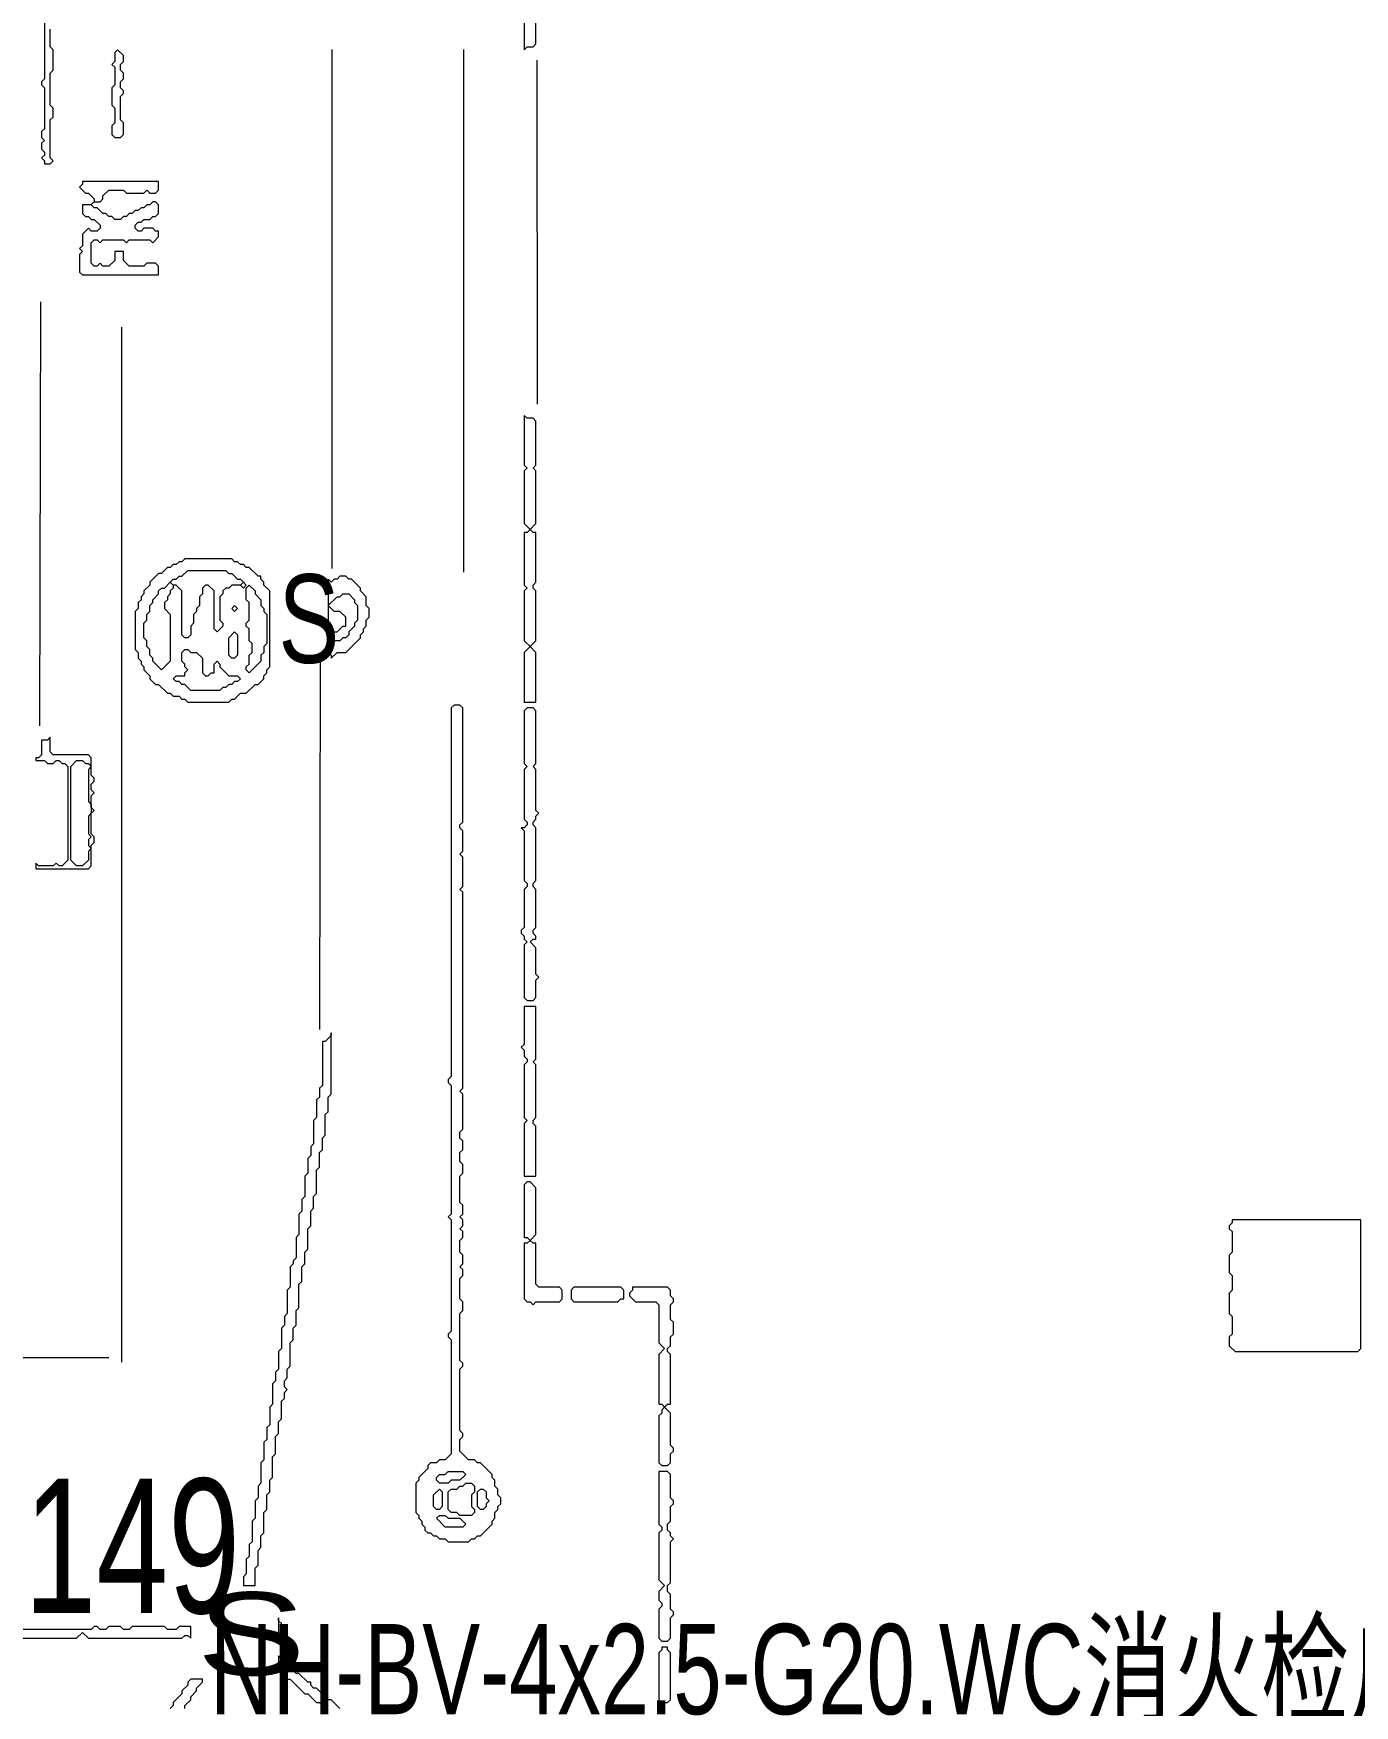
# Model space of a CAD drawing. Extents: x 25 to 4929, y 26 to 3478.
# Drawn here: x 1665 to 2117, y 1575 to 2147 of the extents above; entities that cross this region are included whole.
import ezdxf

# ---------------------------------------------------------------- set-up
doc = ezdxf.new("R2010")
doc.units = 0
for name, color, linetype, lineweight in [('OCR_TEXT', 6, 'Continuous', 0), ('TRACE_CURVE', 6, 'Continuous', 0), ('TRACE_STRAIGHT', 5, 'Continuous', 0), ('TRACE_TEXT_SYMBOL', 6, 'Continuous', 0)]:
    doc.layers.add(name, color=color, linetype=linetype, lineweight=lineweight)
doc.styles.add('wqy-unicode', font='wqy-unicode.lff')

msp = doc.modelspace()

# ---------------------------------------------------------------- linework, layer by layer
at = {"layer": 'TRACE_CURVE', "color": 6}
for points in [[(1809, 1917), (1808, 1916), (1808, 1790), (1807, 1789), (1807, 1788), (1808, 1787), (1808, 1743), (1807, 1742), (1808, 1741), (1808, 1703), (1807, 1702), (1807, 1701), (1808, 1700), (1808, 1661), (1806, 1659), (1804, 1659), (1803, 1658), (1801, 1658), (1800, 1657), (1800, 1656), (1797, 1653), (1797, 1652), (1796, 1651), (1796, 1641), (1797, 1640), (1797, 1639), (1798, 1638), (1798, 1637), (1799, 1636), (1799, 1635), (1800, 1634), (1801, 1634), (1802, 1633), (1803, 1633), (1804, 1632), (1806, 1632), (1807, 1631), (1814, 1631), (1815, 1632), (1816, 1632), (1817, 1633), (1818, 1633), (1822, 1637), (1822, 1638), (1823, 1639), (1823, 1641), (1824, 1642), (1824, 1643), (1825, 1644), (1825, 1646), (1824, 1647), (1824, 1649), (1823, 1650), (1823, 1652), (1822, 1653), (1822, 1654), (1818, 1658), (1817, 1658), (1816, 1659), (1814, 1659), (1811, 1662), (1811, 1666), (1812, 1667), (1812, 1668)], [(1812, 1668), (1811, 1669), (1811, 1690), (1812, 1691), (1812, 1692), (1811, 1693), (1811, 1709), (1812, 1710), (1812, 1713), (1811, 1714), (1811, 1721), (1812, 1722), (1812, 1724), (1811, 1725), (1812, 1726), (1812, 1729), (1811, 1730), (1811, 1734), (1812, 1735), (1812, 1737), (1811, 1738), (1812, 1739), (1812, 1741), (1811, 1742), (1812, 1743), (1812, 1746), (1811, 1747), (1811, 1756), (1812, 1757), (1812, 1760), (1811, 1761), (1811, 1764), (1812, 1765), (1812, 1768), (1811, 1769), (1811, 1771), (1812, 1772), (1812, 1784), (1811, 1785), (1812, 1786), (1812, 1853), (1811, 1854), (1812, 1855), (1812, 1865), (1811, 1866), (1812, 1867), (1812, 1874), (1811, 1875), (1811, 1876), (1812, 1877), (1812, 1916), (1811, 1917), (1809, 1917)], [(1767, 1805), (1767, 1804), (1765, 1802), (1764, 1802), (1764, 1787), (1763, 1786), (1763, 1783), (1762, 1782), (1762, 1776), (1761, 1775), (1761, 1767), (1760, 1766), (1760, 1763), (1759, 1762), (1759, 1757), (1758, 1756), (1758, 1749), (1757, 1748), (1757, 1744), (1756, 1743), (1756, 1736), (1755, 1735), (1755, 1728), (1754, 1727), (1754, 1726), (1753, 1725), (1753, 1718), (1752, 1717), (1752, 1709), (1751, 1708), (1751, 1705), (1750, 1704), (1750, 1697), (1749, 1696), (1749, 1690), (1748, 1689), (1748, 1686), (1747, 1685), (1747, 1678), (1746, 1677), (1746, 1671), (1745, 1670), (1745, 1666), (1744, 1665), (1744, 1659), (1743, 1658), (1743, 1651), (1742, 1650), (1742, 1646), (1741, 1645), (1741, 1639), (1740, 1638), (1740, 1631), (1739, 1630), (1739, 1626), (1738, 1625), (1738, 1620), (1737, 1619), (1737, 1616), (1741, 1616), (1741, 1622), (1742, 1623), (1742, 1628), (1743, 1629)], [(1743, 1629), (1743, 1633), (1744, 1634), (1744, 1641), (1745, 1642), (1745, 1647), (1746, 1648), (1746, 1652), (1747, 1653), (1747, 1660), (1748, 1661), (1748, 1667), (1749, 1668), (1749, 1672), (1750, 1673), (1750, 1679), (1751, 1680), (1751, 1682), (1752, 1683), (1751, 1684), (1751, 1686), (1752, 1687), (1752, 1690), (1753, 1691), (1753, 1699), (1754, 1700), (1754, 1704), (1755, 1705), (1755, 1710), (1756, 1711), (1756, 1719), (1757, 1720), (1757, 1725), (1758, 1726), (1758, 1730), (1759, 1731), (1759, 1738), (1760, 1739), (1760, 1744), (1761, 1745), (1761, 1749), (1762, 1750), (1762, 1758), (1763, 1759), (1763, 1764), (1764, 1765), (1764, 1769), (1765, 1770), (1765, 1777), (1766, 1778), (1766, 1783), (1767, 1784), (1767, 1805)], [(1749, 1592), (1749, 1587), (1752, 1584), (1753, 1584), (1758, 1579), (1759, 1579), (1762, 1576), (1763, 1576), (1764, 1575), (1764, 1574)], [(1770, 1574), (1767, 1577), (1766, 1577), (1762, 1581), (1761, 1581), (1760, 1582), (1760, 1583), (1759, 1583), (1756, 1586), (1755, 1586), (1749, 1592)], [(1717, 1574), (1717, 1575), (1719, 1577), (1719, 1578), (1721, 1580), (1721, 1581), (1723, 1583), (1723, 1584), (1719, 1584), (1718, 1583), (1718, 1582), (1716, 1580), (1716, 1579), (1713, 1576), (1713, 1575), (1712, 1574)]]:
    msp.add_lwpolyline(points, dxfattribs=at)
for points in [[(1806, 1654), (1807, 1655), (1812, 1655), (1813, 1654), (1811, 1652), (1808, 1652), (1807, 1651), (1804, 1651), (1803, 1652), (1803, 1653), (1804, 1654)], [(1804, 1649), (1805, 1648), (1805, 1643), (1804, 1642), (1803, 1642), (1802, 1643), (1802, 1647)], [(1812, 1650), (1813, 1651), (1815, 1651), (1816, 1650), (1816, 1648), (1815, 1647), (1815, 1643), (1816, 1642), (1816, 1641), (1815, 1640), (1811, 1640), (1810, 1641), (1808, 1641), (1807, 1642), (1807, 1648), (1808, 1649), (1810, 1649), (1811, 1650)], [(1817, 1648), (1818, 1649), (1819, 1649), (1820, 1648), (1820, 1646), (1821, 1645), (1820, 1644), (1820, 1643), (1819, 1642), (1818, 1642), (1817, 1643)], [(1803, 1639), (1804, 1640), (1806, 1640), (1807, 1639), (1811, 1639), (1813, 1637), (1812, 1636), (1806, 1636)]]:
    msp.add_lwpolyline(points, close=True, dxfattribs=at)
at = {"layer": 'TRACE_STRAIGHT', "color": 5}
for p, q in [((1767.37, 1963.62), (1767.39, 2141.13)), ((1812.37, 1962.38), (1812.38, 2141.13)), ((1837.3, 2137.38), (1837.39, 2019.87)), ((1667.43, 1909.87), (1667.75, 2054.87)), ((1695.44, 1692.38), (1695.48, 2046.13)), ((1763.13, 1806.12), (1763.39, 1932.38)), ((1584, 1694), (1691, 1694))]:
    msp.add_line(p, q, dxfattribs=at)
at = {"layer": 'TRACE_TEXT_SYMBOL', "color": 6}
for points in [[(1669, 2156), (1669, 2131), (1668, 2130), (1668, 2129), (1669, 2128), (1669, 2114), (1668, 2113), (1668, 2111), (1669, 2110), (1668, 2109), (1668, 2107), (1669, 2106), (1669, 2105), (1668, 2104), (1669, 2103), (1669, 2102), (1671, 2102), (1672, 2103), (1671, 2104), (1671, 2117), (1672, 2118), (1672, 2121), (1671, 2122), (1671, 2133), (1672, 2134), (1672, 2141), (1671, 2142), (1671, 2148)], [(1682, 2096), (1682, 2095), (1681, 2094), (1683, 2092), (1684, 2092), (1686, 2090), (1686, 2089), (1685, 2088), (1682, 2088), (1682, 2085), (1683, 2084), (1684, 2084), (1685, 2083), (1686, 2083), (1688, 2081), (1688, 2080), (1687, 2079), (1685, 2079), (1684, 2080), (1682, 2078), (1682, 2074), (1681, 2073), (1682, 2072), (1681, 2071), (1681, 2065), (1682, 2064), (1708, 2064), (1708, 2067), (1707, 2068), (1704, 2068), (1703, 2067), (1698, 2067), (1696, 2069), (1696, 2072), (1693, 2072), (1693, 2069), (1691, 2067), (1689, 2067), (1688, 2068), (1687, 2067), (1686, 2067), (1685, 2068), (1685, 2075), (1686, 2076), (1687, 2076), (1688, 2075), (1689, 2076), (1696, 2076), (1697, 2075), (1698, 2076), (1705, 2076), (1706, 2075), (1708, 2077), (1708, 2079), (1707, 2079), (1706, 2080), (1703, 2080), (1702, 2079), (1701, 2079), (1700, 2080), (1700, 2081), (1701, 2082), (1702, 2082), (1703, 2083)], [(1703, 2083), (1705, 2083), (1706, 2084), (1707, 2084), (1708, 2085), (1708, 2088), (1707, 2089), (1706, 2089), (1705, 2088), (1704, 2088), (1703, 2087), (1702, 2087), (1701, 2086), (1700, 2086), (1699, 2085), (1698, 2085), (1697, 2084), (1696, 2084), (1695, 2083), (1693, 2083), (1692, 2084), (1691, 2084), (1690, 2085), (1689, 2085), (1687, 2087), (1686, 2087), (1685, 2088), (1686, 2089), (1688, 2089), (1689, 2090), (1689, 2091), (1691, 2093), (1696, 2093), (1697, 2092), (1703, 2092), (1704, 2093), (1705, 2092), (1707, 2092), (1708, 2093), (1708, 2096), (1682, 2096)], [(1553, 1598), (1680, 1598), (1682, 1600), (1684, 1598), (1716, 1598), (1717, 1599), (1718, 1599), (1719, 1598), (1719, 1602), (1715, 1602), (1714, 1601), (1711, 1601), (1710, 1602), (1699, 1602), (1698, 1601), (1696, 1601), (1695, 1602), (1691, 1602), (1690, 1601), (1688, 1601), (1687, 1602), (1686, 1602), (1685, 1601), (1659, 1601)]]:
    msp.add_lwpolyline(points, dxfattribs=at)
for points in [[(1833, 2155), (1833, 2141), (1834, 2142), (1836, 2142), (1837, 2143), (1837, 2155)], [(1694, 2141), (1693, 2140), (1693, 2137), (1692, 2136), (1693, 2135), (1693, 2129), (1692, 2128), (1692, 2122), (1693, 2121), (1693, 2116), (1692, 2115), (1692, 2112), (1693, 2111), (1695, 2111), (1696, 2112), (1696, 2116), (1695, 2117), (1695, 2125), (1696, 2126), (1696, 2127), (1695, 2128), (1695, 2130), (1696, 2131), (1696, 2133), (1695, 2134), (1695, 2136), (1696, 2137), (1696, 2139)], [(1833, 2016), (1833, 1999), (1834, 1998), (1833, 1997), (1833, 1979), (1835, 1977), (1834, 1976), (1833, 1976), (1833, 1958), (1834, 1957), (1833, 1956), (1833, 1939), (1835, 1937), (1833, 1935), (1833, 1918), (1837, 1918), (1837, 1935), (1835, 1937), (1837, 1939), (1837, 1956), (1836, 1957), (1836, 1958), (1837, 1959), (1837, 1976), (1836, 1976), (1835, 1977), (1837, 1979), (1837, 1997), (1836, 1998), (1837, 1999), (1837, 2014), (1836, 2015), (1834, 2015)], [(1717, 1967), (1716, 1966), (1715, 1966), (1714, 1965), (1713, 1965), (1712, 1964), (1711, 1964), (1709, 1962), (1708, 1962), (1705, 1959), (1705, 1958), (1703, 1956), (1703, 1955), (1702, 1954), (1702, 1953), (1701, 1952), (1701, 1950), (1700, 1949), (1700, 1936), (1701, 1935), (1701, 1933), (1702, 1932), (1702, 1931), (1703, 1930), (1703, 1929), (1705, 1927), (1705, 1926), (1707, 1924), (1708, 1924), (1711, 1921), (1712, 1921), (1713, 1920), (1715, 1920), (1716, 1919), (1717, 1919), (1718, 1918), (1732, 1918), (1733, 1919), (1734, 1919), (1736, 1921), (1738, 1921), (1741, 1924), (1742, 1924), (1744, 1926), (1744, 1927), (1745, 1928), (1745, 1929), (1746, 1930), (1746, 1956), (1744, 1958), (1744, 1959), (1743, 1960), (1743, 1961), (1742, 1961), (1739, 1964), (1738, 1964), (1737, 1965), (1736, 1965), (1735, 1966), (1734, 1966), (1733, 1967)], [(1718, 1963), (1731, 1963), (1732, 1962), (1733, 1962), (1735, 1960), (1736, 1960), (1737, 1959), (1736, 1958), (1733, 1958), (1732, 1957), (1731, 1957), (1730, 1956), (1730, 1955), (1729, 1954), (1729, 1946), (1730, 1945), (1730, 1944), (1728, 1942), (1727, 1943), (1727, 1956), (1725, 1958), (1724, 1958), (1723, 1957), (1723, 1955), (1722, 1954), (1722, 1951), (1721, 1950), (1721, 1949), (1720, 1948), (1720, 1945), (1719, 1944), (1719, 1941), (1718, 1940), (1717, 1940), (1716, 1941), (1716, 1956), (1714, 1958), (1713, 1958), (1712, 1959), (1713, 1960), (1714, 1960), (1715, 1961), (1716, 1961)], [(1770, 1961), (1769, 1960), (1768, 1960), (1767, 1959), (1766, 1960), (1766, 1941), (1767, 1942), (1769, 1942), (1771, 1944), (1772, 1944), (1772, 1947), (1770, 1949), (1768, 1949), (1766, 1951), (1769, 1954), (1770, 1954), (1771, 1955), (1773, 1955), (1775, 1953), (1775, 1952), (1776, 1951), (1776, 1946), (1775, 1945), (1775, 1944), (1773, 1942), (1773, 1941), (1772, 1940), (1771, 1940), (1770, 1939), (1767, 1939), (1766, 1938), (1766, 1935), (1767, 1934), (1767, 1933), (1769, 1935), (1772, 1935), (1777, 1940), (1777, 1941), (1778, 1942), (1778, 1943), (1779, 1944), (1779, 1946), (1780, 1947), (1780, 1950), (1779, 1951), (1779, 1954), (1777, 1956), (1777, 1957), (1774, 1960), (1773, 1960), (1772, 1961)], [(1712, 1959), (1713, 1958), (1713, 1957), (1712, 1956), (1712, 1955), (1711, 1954), (1711, 1953), (1710, 1952), (1710, 1950), (1712, 1948), (1712, 1932), (1709, 1929), (1706, 1932), (1706, 1933), (1705, 1934), (1705, 1936), (1704, 1937), (1704, 1939), (1703, 1940), (1703, 1945), (1704, 1946), (1704, 1948), (1705, 1949), (1705, 1951), (1706, 1952), (1706, 1953), (1708, 1955), (1708, 1956), (1709, 1957), (1710, 1957)], [(1736, 1958), (1737, 1959), (1738, 1958), (1737, 1957)], [(1738, 1957), (1739, 1958), (1741, 1956), (1741, 1955), (1743, 1953), (1743, 1951), (1744, 1950), (1744, 1949), (1745, 1948), (1745, 1938), (1744, 1937), (1744, 1935), (1743, 1934), (1743, 1932), (1739, 1928), (1738, 1929), (1738, 1930), (1739, 1931), (1739, 1934), (1740, 1935), (1740, 1938), (1739, 1939), (1739, 1943), (1738, 1944), (1738, 1945), (1739, 1946), (1739, 1952), (1738, 1953)], [(1733, 1950), (1734, 1951), (1735, 1950), (1734, 1949)], [(1734, 1942), (1735, 1941), (1735, 1934), (1734, 1933), (1733, 1933), (1732, 1934), (1732, 1940)], [(1716, 1935), (1717, 1936), (1718, 1936), (1719, 1935), (1721, 1935), (1723, 1933), (1723, 1928), (1724, 1927), (1725, 1927), (1726, 1928), (1727, 1928), (1727, 1931), (1728, 1932), (1729, 1931), (1729, 1930), (1732, 1927), (1735, 1927), (1736, 1926), (1735, 1925), (1734, 1925), (1733, 1924), (1732, 1924), (1731, 1923), (1730, 1923), (1729, 1922), (1719, 1922), (1717, 1924), (1716, 1924), (1715, 1925), (1714, 1925), (1713, 1926), (1714, 1927), (1717, 1927), (1717, 1928), (1718, 1929), (1717, 1930), (1717, 1931), (1716, 1932)], [(1834, 1916), (1833, 1915), (1833, 1897), (1834, 1896), (1833, 1895), (1833, 1878), (1834, 1877), (1834, 1876), (1833, 1875), (1832, 1875), (1833, 1874), (1833, 1857), (1834, 1856), (1834, 1855), (1833, 1854), (1833, 1841), (1832, 1840), (1832, 1839), (1833, 1838), (1833, 1837), (1834, 1836), (1833, 1835), (1833, 1817), (1834, 1816), (1836, 1816), (1837, 1817), (1837, 1823), (1838, 1824), (1837, 1825), (1837, 1834), (1835, 1836), (1836, 1837), (1837, 1837), (1837, 1838), (1836, 1839), (1836, 1840), (1837, 1841), (1837, 1854), (1836, 1855), (1836, 1856), (1837, 1857), (1837, 1875), (1836, 1876), (1836, 1877), (1837, 1878), (1837, 1879), (1838, 1880), (1837, 1881), (1837, 1895), (1836, 1896), (1837, 1897), (1837, 1915), (1836, 1916)], [(1671, 1906), (1670, 1905), (1668, 1905), (1668, 1900), (1667, 1899), (1666, 1899), (1666, 1898), (1669, 1898), (1670, 1897), (1672, 1897), (1673, 1898), (1674, 1898), (1675, 1897), (1676, 1897), (1677, 1896), (1677, 1864), (1675, 1862), (1674, 1862), (1673, 1863), (1672, 1862), (1667, 1862), (1666, 1863), (1666, 1861), (1684, 1861), (1685, 1862), (1685, 1869), (1686, 1870), (1686, 1872), (1685, 1873), (1685, 1880), (1686, 1881), (1685, 1882), (1685, 1886), (1686, 1887), (1685, 1888), (1685, 1890), (1686, 1891), (1686, 1892), (1685, 1893), (1685, 1899), (1684, 1900), (1672, 1900), (1671, 1901)], [(1680, 1898), (1682, 1898), (1683, 1897), (1684, 1897), (1685, 1896), (1684, 1895), (1684, 1884), (1685, 1883), (1685, 1880), (1684, 1879), (1684, 1873), (1685, 1872), (1684, 1871), (1684, 1869), (1685, 1868), (1684, 1867), (1684, 1864), (1682, 1862), (1680, 1862), (1678, 1864), (1678, 1896)], [(1833, 1814), (1833, 1801), (1832, 1800), (1833, 1799), (1833, 1797), (1834, 1796), (1834, 1795), (1833, 1794), (1833, 1776), (1834, 1775), (1833, 1774), (1833, 1756), (1837, 1756), (1837, 1773), (1836, 1774), (1836, 1775), (1837, 1776), (1837, 1794), (1836, 1795), (1837, 1796), (1837, 1814)], [(1834, 1754), (1833, 1753), (1833, 1735), (1834, 1735), (1835, 1734), (1834, 1733), (1833, 1733), (1833, 1714), (1834, 1713), (1835, 1713), (1836, 1712), (1837, 1713), (1845, 1713), (1846, 1714), (1846, 1717), (1845, 1718), (1838, 1718), (1837, 1719), (1837, 1733), (1836, 1733), (1835, 1734), (1837, 1736), (1837, 1752), (1835, 1754)], [(2075, 1741), (2075, 1740), (2074, 1739), (2074, 1738), (2075, 1737), (2075, 1730), (2074, 1729), (2074, 1723), (2075, 1722), (2075, 1717), (2074, 1716), (2074, 1709), (2075, 1708), (2075, 1702), (2074, 1701), (2074, 1698), (2076, 1696), (2118, 1696), (2119, 1697), (2119, 1741)], [(1850, 1718), (1849, 1717), (1849, 1714), (1850, 1713), (1865, 1713), (1866, 1714), (1867, 1714), (1867, 1717), (1866, 1718)], [(1870, 1718), (1870, 1717), (1869, 1716), (1869, 1715), (1871, 1713), (1878, 1713), (1879, 1712), (1879, 1699), (1881, 1697), (1879, 1695), (1879, 1678), (1880, 1678), (1881, 1677), (1880, 1676), (1880, 1675), (1879, 1674), (1879, 1658), (1880, 1657), (1882, 1657), (1883, 1658), (1883, 1661), (1884, 1662), (1884, 1663), (1883, 1664), (1883, 1675), (1881, 1677), (1882, 1678), (1883, 1678), (1883, 1695), (1882, 1696), (1882, 1697), (1883, 1698), (1883, 1701), (1884, 1702), (1884, 1706), (1883, 1707), (1883, 1712), (1884, 1713), (1884, 1714), (1883, 1715), (1883, 1717), (1882, 1718)], [(1879, 1655), (1879, 1637), (1880, 1636), (1880, 1635), (1879, 1634), (1879, 1618), (1881, 1616), (1879, 1614), (1879, 1611), (1880, 1610), (1880, 1609), (1879, 1608), (1879, 1598), (1880, 1597), (1882, 1597), (1883, 1598), (1883, 1605), (1884, 1606), (1884, 1607), (1883, 1608), (1883, 1613), (1882, 1614), (1882, 1616), (1883, 1617), (1883, 1631), (1884, 1632), (1883, 1633), (1883, 1634), (1882, 1635), (1882, 1637), (1883, 1638), (1883, 1643), (1884, 1644), (1884, 1645), (1883, 1646), (1883, 1654), (1882, 1655)], [(1749, 1605), (1749, 1596), (1749, 1597), (1750, 1598), (1750, 1603), (1749, 1604)], [(1880, 1595), (1880, 1594), (1879, 1593), (1879, 1577), (1880, 1576), (1882, 1576), (1883, 1577), (1883, 1593), (1882, 1594), (1882, 1595)]]:
    msp.add_lwpolyline(points, close=True, dxfattribs=at)

# ---------------------------------------------------------------- texts
at = {"layer": 'OCR_TEXT', "color": 6, "style": 'wqy-unicode'}
for s, height, width, p in [('S', 30.29, 0.768354, (1749, 1931.4)), ('149', 45.928, 0.72, (1662.09, 1606.61)), ('S', 28.34, 1.478419, (1721, 1585.38)), ('NH-BV-4x2.5-G20.WC消火检启泵路', 30.8436, 0.72, (1725.55, 1572.04))]:
    msp.add_text(s, height=height, dxfattribs=dict(at, width=width)).set_placement(p)

doc.saveas('drawing.dxf')
